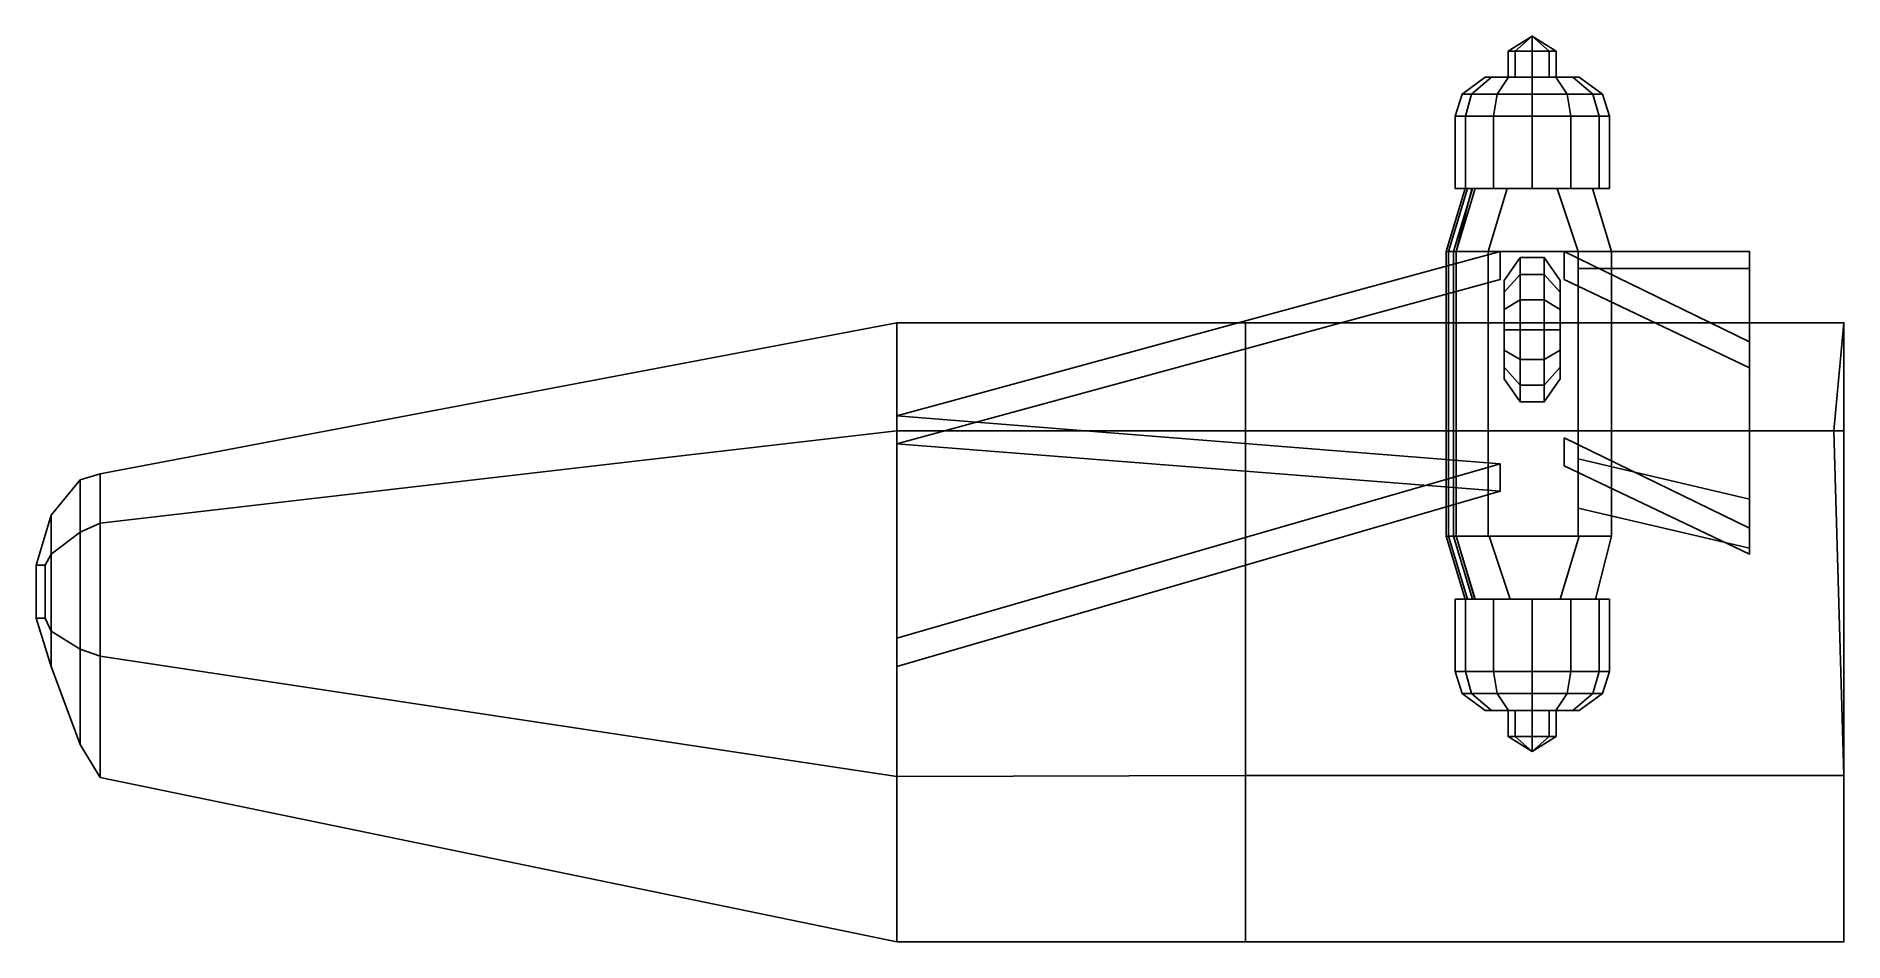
# Model space of a CAD drawing. Extents: x -18 to 0, y -0.4 to 8.6.
import ezdxf

# ---------------------------------------------------------------- set-up
doc = ezdxf.new("R2010")
doc.units = 0
doc.layers.add('WING2', color=6, linetype='CONTINUOUS')

msp = doc.modelspace()

# ---------------------------------------------------------------- linework, layer by layer
at = {"layer": 'WING2'}
for points in [[(-3.28, 8.45, 0.09), (-3.35, 8.45, -0.08), (-3.11, 8.6, -0.08)], [(-3.35, 8.45, -0.08), (-3.28, 8.45, -0.25), (-3.11, 8.6, -0.08)], [(-3.11, 8.45, 0.16), (-3.28, 8.45, 0.09), (-3.11, 8.6, -0.08)], [(-3.28, 8.45, -0.25), (-3.11, 8.45, -0.32), (-3.11, 8.6, -0.08)], [(-2.94, 8.45, 0.09), (-3.11, 8.45, 0.16), (-3.11, 8.6, -0.08)], [(-2.87, 8.45, -0.08), (-2.94, 8.45, 0.09), (-3.11, 8.6, -0.08)], [(-2.94, 8.45, -0.25), (-2.87, 8.45, -0.08), (-3.11, 8.6, -0.08)], [(-3.11, 8.45, -0.32), (-2.94, 8.45, -0.25), (-3.11, 8.6, -0.08)], [(-3.28, 8.45, -0.25), (-3.35, 8.45, -0.08), (-3.35, 8.19, -0.08), (-3.28, 8.19, -0.25)], [(-3.35, 8.45, -0.08), (-3.28, 8.45, 0.09), (-3.28, 8.19, 0.09), (-3.35, 8.19, -0.08)], [(-3.11, 8.45, -0.32), (-3.28, 8.45, -0.25), (-3.28, 8.19, -0.25), (-3.11, 8.19, -0.32)], [(-3.28, 8.45, 0.09), (-3.11, 8.45, 0.16), (-3.11, 8.19, 0.16), (-3.28, 8.19, 0.09)], [(-2.94, 8.45, -0.25), (-3.11, 8.45, -0.32), (-3.11, 8.19, -0.32), (-2.94, 8.19, -0.25)], [(-3.11, 8.45, 0.16), (-2.94, 8.45, 0.09), (-2.94, 8.19, 0.09), (-3.11, 8.19, 0.16)], [(-2.87, 8.45, -0.08), (-2.94, 8.45, -0.25), (-2.94, 8.19, -0.25), (-2.87, 8.19, -0.08)], [(-2.94, 8.45, 0.09), (-2.87, 8.45, -0.08), (-2.87, 8.19, -0.08), (-2.94, 8.19, 0.09)], [(-3.716, 8.02, 0.27), (-3.81, 8.02, -0.08), (-3.58, 8.19, -0.08), (-3.517, 8.19, 0.155)], [(-3.81, 8.02, -0.08), (-3.716, 8.02, -0.43), (-3.517, 8.19, -0.315), (-3.58, 8.19, -0.08)], [(-3.716, 8.02, -0.43), (-3.46, 8.02, -0.686), (-3.345, 8.19, -0.487), (-3.517, 8.19, -0.315)], [(-3.46, 8.02, 0.526), (-3.716, 8.02, 0.27), (-3.517, 8.19, 0.155), (-3.345, 8.19, 0.327)], [(-3.517, 8.19, 0.155), (-3.58, 8.19, -0.08), (-3.35, 8.19, -0.08), (-3.28, 8.19, 0.09)], [(-3.58, 8.19, -0.08), (-3.517, 8.19, -0.315), (-3.28, 8.19, -0.25), (-3.35, 8.19, -0.08)], [(-3.345, 8.19, 0.327), (-3.517, 8.19, 0.155), (-3.28, 8.19, 0.09)], [(-3.517, 8.19, -0.315), (-3.345, 8.19, -0.487), (-3.28, 8.19, -0.25)], [(-3.46, 8.02, -0.686), (-3.11, 8.02, -0.78), (-3.11, 8.19, -0.55), (-3.345, 8.19, -0.487)], [(-3.11, 8.02, 0.62), (-3.46, 8.02, 0.526), (-3.345, 8.19, 0.327), (-3.11, 8.19, 0.39)], [(-3.345, 8.19, -0.487), (-3.11, 8.19, -0.55), (-3.11, 8.19, -0.32), (-3.28, 8.19, -0.25)], [(-3.11, 8.19, 0.39), (-3.345, 8.19, 0.327), (-3.28, 8.19, 0.09), (-3.11, 8.19, 0.16)], [(-3.11, 8.02, -0.78), (-2.76, 8.02, -0.686), (-2.875, 8.19, -0.487), (-3.11, 8.19, -0.55)], [(-3.11, 8.19, -0.55), (-2.875, 8.19, -0.487), (-2.94, 8.19, -0.25), (-3.11, 8.19, -0.32)], [(-2.875, 8.19, 0.327), (-3.11, 8.19, 0.39), (-3.11, 8.19, 0.16), (-2.94, 8.19, 0.09)], [(-2.76, 8.02, 0.526), (-3.11, 8.02, 0.62), (-3.11, 8.19, 0.39), (-2.875, 8.19, 0.327)], [(-2.875, 8.19, -0.487), (-2.703, 8.19, -0.315), (-2.94, 8.19, -0.25)], [(-2.703, 8.19, -0.315), (-2.64, 8.19, -0.08), (-2.87, 8.19, -0.08), (-2.94, 8.19, -0.25)], [(-2.64, 8.19, -0.08), (-2.703, 8.19, 0.155), (-2.94, 8.19, 0.09), (-2.87, 8.19, -0.08)], [(-2.703, 8.19, 0.155), (-2.875, 8.19, 0.327), (-2.94, 8.19, 0.09)], [(-2.76, 8.02, -0.686), (-2.504, 8.02, -0.43), (-2.703, 8.19, -0.315), (-2.875, 8.19, -0.487)], [(-2.504, 8.02, 0.27), (-2.76, 8.02, 0.526), (-2.875, 8.19, 0.327), (-2.703, 8.19, 0.155)], [(-2.41, 8.02, -0.08), (-2.504, 8.02, 0.27), (-2.703, 8.19, 0.155), (-2.64, 8.19, -0.08)], [(-2.504, 8.02, -0.43), (-2.41, 8.02, -0.08), (-2.64, 8.19, -0.08), (-2.703, 8.19, -0.315)], [(-3.777, 7.8, 0.305), (-3.88, 7.8, -0.08), (-3.81, 8.02, -0.08), (-3.716, 8.02, 0.27)], [(-3.88, 7.8, -0.08), (-3.777, 7.8, -0.465), (-3.716, 8.02, -0.43), (-3.81, 8.02, -0.08)], [(-3.777, 7.8, -0.465), (-3.495, 7.8, -0.747), (-3.46, 8.02, -0.686), (-3.716, 8.02, -0.43)], [(-3.495, 7.8, 0.587), (-3.777, 7.8, 0.305), (-3.716, 8.02, 0.27), (-3.46, 8.02, 0.526)], [(-3.495, 7.8, -0.747), (-3.11, 7.8, -0.85), (-3.11, 8.02, -0.78), (-3.46, 8.02, -0.686)], [(-3.11, 7.8, 0.69), (-3.495, 7.8, 0.587), (-3.46, 8.02, 0.526), (-3.11, 8.02, 0.62)], [(-3.11, 7.8, -0.85), (-2.725, 7.8, -0.747), (-2.76, 8.02, -0.686), (-3.11, 8.02, -0.78)], [(-2.725, 7.8, 0.587), (-3.11, 7.8, 0.69), (-3.11, 8.02, 0.62), (-2.76, 8.02, 0.526)], [(-2.725, 7.8, -0.747), (-2.443, 7.8, -0.465), (-2.504, 8.02, -0.43), (-2.76, 8.02, -0.686)], [(-2.443, 7.8, 0.305), (-2.725, 7.8, 0.587), (-2.76, 8.02, 0.526), (-2.504, 8.02, 0.27)], [(-2.34, 7.8, -0.08), (-2.443, 7.8, 0.305), (-2.504, 8.02, 0.27), (-2.41, 8.02, -0.08)], [(-2.443, 7.8, -0.465), (-2.34, 7.8, -0.08), (-2.41, 8.02, -0.08), (-2.504, 8.02, -0.43)], [(-3.777, 7.8, -0.465), (-3.88, 7.8, -0.08), (-3.88, 7.08, -0.08), (-3.777, 7.08, -0.465)], [(-3.88, 7.8, -0.08), (-3.777, 7.8, 0.305), (-3.777, 7.08, 0.305), (-3.88, 7.08, -0.08)], [(-3.495, 7.8, -0.747), (-3.777, 7.8, -0.465), (-3.777, 7.08, -0.465), (-3.495, 7.08, -0.747)], [(-3.777, 7.8, 0.305), (-3.495, 7.8, 0.587), (-3.495, 7.08, 0.587), (-3.777, 7.08, 0.305)], [(-3.11, 7.8, -0.85), (-3.495, 7.8, -0.747), (-3.495, 7.08, -0.747), (-3.11, 7.08, -0.85)], [(-3.495, 7.8, 0.587), (-3.11, 7.8, 0.69), (-3.11, 7.08, 0.69), (-3.495, 7.08, 0.587)], [(-2.725, 7.8, -0.747), (-3.11, 7.8, -0.85), (-3.11, 7.08, -0.85), (-2.725, 7.08, -0.747)], [(-3.11, 7.8, 0.69), (-2.725, 7.8, 0.587), (-2.725, 7.08, 0.587), (-3.11, 7.08, 0.69)], [(-2.443, 7.8, -0.465), (-2.725, 7.8, -0.747), (-2.725, 7.08, -0.747), (-2.443, 7.08, -0.465)], [(-2.725, 7.8, 0.587), (-2.443, 7.8, 0.305), (-2.443, 7.08, 0.305), (-2.725, 7.08, 0.587)], [(-2.34, 7.8, -0.08), (-2.443, 7.8, -0.465), (-2.443, 7.08, -0.465), (-2.34, 7.08, -0.08)], [(-2.443, 7.8, 0.305), (-2.34, 7.8, -0.08), (-2.34, 7.08, -0.08), (-2.443, 7.08, 0.305)], [(-3.945, 6.45, -0.037), (-3.97, 6.45, -0.08), (-3.78, 7.08, -0.08), (-3.755, 7.08, -0.037)], [(-3.97, 6.45, -0.08), (-3.945, 6.45, -0.123), (-3.755, 7.08, -0.123), (-3.78, 7.08, -0.08)], [(-3.895, 6.45, -0.037), (-3.945, 6.45, -0.037), (-3.755, 7.08, -0.037), (-3.705, 7.08, -0.037)], [(-3.945, 6.45, -0.123), (-3.895, 6.45, -0.123), (-3.705, 7.08, -0.123), (-3.755, 7.08, -0.123)], [(-3.87, 6.45, -0.08), (-3.895, 6.45, -0.037), (-3.705, 7.08, -0.037), (-3.68, 7.08, -0.08)], [(-3.895, 6.45, -0.123), (-3.87, 6.45, -0.08), (-3.68, 7.08, -0.08), (-3.705, 7.08, -0.123)], [(-3.711, 7.08, 0.229), (-3.359, 7.08, 0.581), (-3.55, 6.45, 0.73), (-3.87, 6.45, 0.44)], [(-3.711, 7.08, -0.269), (-3.711, 7.08, 0.229), (-3.87, 6.45, 0.44), (-3.87, 6.45, -0.38)], [(-3.359, 7.08, -0.621), (-3.711, 7.08, -0.269), (-3.87, 6.45, -0.38), (-3.55, 6.45, -0.67)], [(-3.359, 7.08, 0.581), (-2.861, 7.08, 0.581), (-2.65, 6.45, 0.73), (-3.55, 6.45, 0.73)], [(-2.861, 7.08, -0.621), (-3.359, 7.08, -0.621), (-3.55, 6.45, -0.67), (-2.65, 6.45, -0.67)], [(-2.861, 7.08, 0.581), (-2.509, 7.08, 0.229), (-2.32, 6.45, 0.44), (-2.65, 6.45, 0.73)], [(-2.509, 7.08, -0.269), (-2.861, 7.08, -0.621), (-2.65, 6.45, -0.67), (-2.32, 6.45, -0.38)], [(-2.509, 7.08, 0.229), (-2.509, 7.08, -0.269), (-2.32, 6.45, -0.38), (-2.32, 6.45, 0.44)], [(-9.45, 4.81, 2.15), (-9.45, 4.53, 2.15), (-3.43, 6.17, -0.55), (-3.43, 6.45, -0.55)], [(-9.45, 4.81, 2.3), (-9.45, 4.81, 2.15), (-3.43, 6.45, -0.55), (-3.43, 6.45, -0.41)], [(-3.43, 6.45, -0.41), (-3.43, 6.17, -0.41), (-9.45, 4.53, 2.3), (-9.45, 4.81, 2.3)], [(-3.945, 6.45, -0.123), (-3.97, 6.45, -0.08), (-3.97, 3.61, -0.08), (-3.945, 3.61, -0.123)], [(-3.97, 6.45, -0.08), (-3.945, 6.45, -0.037), (-3.945, 3.61, -0.037), (-3.97, 3.61, -0.08)], [(-3.895, 6.45, -0.123), (-3.945, 6.45, -0.123), (-3.945, 3.61, -0.123), (-3.895, 3.61, -0.123)], [(-3.945, 6.45, -0.037), (-3.895, 6.45, -0.037), (-3.895, 3.61, -0.037), (-3.945, 3.61, -0.037)], [(-3.87, 6.45, -0.08), (-3.895, 6.45, -0.123), (-3.895, 3.61, -0.123), (-3.87, 3.61, -0.08)], [(-3.895, 6.45, -0.037), (-3.87, 6.45, -0.08), (-3.87, 3.61, -0.08), (-3.895, 3.61, -0.037)], [(-3.55, 6.45, 0.73), (-3.55, 3.61, 0.73), (-3.87, 3.61, 0.44), (-3.87, 6.45, 0.44)], [(-3.55, 3.61, -0.67), (-3.55, 6.45, -0.67), (-3.87, 6.45, -0.38), (-3.87, 3.61, -0.38)], [(-3.87, 3.61, -0.38), (-3.87, 6.45, -0.38), (-3.87, 6.45, 0.44), (-3.87, 3.61, 0.44)], [(-3.55, 3.61, -0.67), (-3.55, 3.61, -0.81), (-3.55, 6.45, -0.81), (-3.55, 6.45, -0.67)], [(-3.55, 6.45, -0.67), (-3.55, 6.45, -0.81), (-2.65, 6.45, -0.81), (-2.65, 6.45, -0.67)], [(-3.55, 6.45, -0.81), (-3.55, 3.61, -0.81), (-2.65, 3.61, -0.81), (-2.65, 6.45, -0.81)], [(-2.65, 6.45, 0.73), (-2.65, 3.61, 0.73), (-3.55, 3.61, 0.73), (-3.55, 6.45, 0.73)], [(-3.23, 6.222, -0.922), (-3.23, 6.391, -0.668), (-3.39, 6.16, -0.573), (-3.39, 6.045, -0.745)], [(-2.99, 6.222, -0.922), (-2.99, 6.391, -0.668), (-3.23, 6.391, -0.668), (-3.23, 6.222, -0.922)], [(-2.99, 6.391, -0.668), (-2.99, 6.222, -0.922), (-2.83, 6.045, -0.745), (-2.83, 6.16, -0.573)], [(-2.79, 6.17, -0.41), (-2.79, 6.45, -0.41), (-0.94, 5.55, 1.74), (-0.94, 5.29, 1.74)], [(-2.79, 6.45, -0.41), (-2.79, 6.45, -0.55), (-0.94, 5.55, 1.62), (-0.94, 5.55, 1.74)], [(-0.94, 5.29, 1.62), (-0.94, 5.55, 1.62), (-2.79, 6.45, -0.55), (-2.79, 6.17, -0.55)], [(-2.65, 6.45, -0.81), (-2.65, 3.61, -0.81), (-2.65, 3.61, -0.67), (-2.65, 6.45, -0.67)], [(-2.32, 3.61, 0.44), (-2.65, 3.61, 0.73), (-2.65, 6.45, 0.73), (-2.32, 6.45, 0.44)], [(-2.32, 6.45, -0.38), (-2.65, 6.45, -0.67), (-2.65, 3.61, -0.67), (-2.32, 3.61, -0.38)], [(-2.65, 6.45, -0.42), (-0.94, 6.45, -0.42), (-0.94, 6.28, -0.22), (-2.65, 6.28, -0.29)], [(-2.65, 6.28, -0.67), (-0.94, 6.28, -0.67), (-0.94, 6.45, -0.42), (-2.65, 6.45, -0.42)], [(-2.32, 6.45, 0.44), (-2.32, 6.45, -0.38), (-2.32, 3.61, -0.38), (-2.32, 3.61, 0.44)], [(-3.43, 6.17, -0.41), (-3.43, 6.17, -0.55), (-9.45, 4.53, 2.15), (-9.45, 4.53, 2.3)], [(-3.23, 5.968, -1.091), (-3.23, 6.222, -0.922), (-3.39, 6.045, -0.745), (-3.39, 5.873, -0.86)], [(-2.99, 5.968, -1.091), (-2.99, 6.222, -0.922), (-3.23, 6.222, -0.922), (-3.23, 5.968, -1.091)], [(-2.99, 6.222, -0.922), (-2.99, 5.968, -1.091), (-2.83, 5.873, -0.86), (-2.83, 6.045, -0.745)], [(-2.83, 6.045, -0.745), (-2.83, 5.467, -0.86), (-2.83, 5.295, -0.745), (-2.83, 6.16, -0.573)], [(-0.94, 5.29, 1.74), (-0.94, 5.29, 1.62), (-2.79, 6.17, -0.55), (-2.79, 6.17, -0.41)], [(-0.94, 6.28, -0.22), (-0.94, 3.98, -0.22), (-2.65, 4.38, -0.29), (-2.65, 6.28, -0.29)], [(-2.65, 4.38, -0.67), (-0.94, 3.98, -0.67), (-0.94, 6.28, -0.67), (-2.65, 6.28, -0.67)], [(-3.39, 5.295, -0.745), (-3.39, 5.873, -0.86), (-3.39, 6.045, -0.745), (-3.39, 5.18, -0.573)], [(-3.23, 5.67, -1.15), (-3.23, 5.968, -1.091), (-3.39, 5.873, -0.86), (-3.39, 5.67, -0.9)], [(-2.99, 5.67, -1.15), (-2.99, 5.968, -1.091), (-3.23, 5.968, -1.091), (-3.23, 5.67, -1.15)], [(-2.99, 5.968, -1.091), (-2.99, 5.67, -1.15), (-2.83, 5.67, -0.9), (-2.83, 5.873, -0.86)], [(-2.83, 5.873, -0.86), (-2.83, 5.67, -0.9), (-2.83, 5.467, -0.86), (-2.83, 6.045, -0.745)], [(-3.39, 5.467, -0.86), (-3.39, 5.67, -0.9), (-3.39, 5.873, -0.86), (-3.39, 5.295, -0.745)], [(-17.4, 3.74, 3.09), (-9.45, 4.66, 2.16), (-9.45, 5.74, 2.55), (-17.4, 4.23, 3.25)], [(-17.4, 4.23, 3.25), (-9.45, 5.74, 2.55), (-9.45, 4.66, 2.77), (-17.4, 3.74, 3.37)], [(-9.45, 4.66, 2.16), (-5.97, 4.66, 1.74), (-5.97, 5.74, 2.23), (-9.45, 5.74, 2.55)], [(-9.45, 5.74, 2.55), (-5.97, 5.74, 2.23), (-5.97, 4.66, 2.5), (-9.45, 4.66, 2.77)], [(-5.97, 4.66, 1.74), (0, 4.66, 1.74), (0, 5.74, 2.23), (-5.97, 5.74, 2.23)], [(-5.97, 5.74, 2.23), (0, 5.74, 2.23), (-0.1, 4.66, 2.57), (-5.97, 4.66, 2.5)], [(-3.23, 5.372, -1.091), (-3.23, 5.67, -1.15), (-3.39, 5.67, -0.9), (-3.39, 5.467, -0.86)], [(-2.99, 5.372, -1.091), (-2.99, 5.67, -1.15), (-3.23, 5.67, -1.15), (-3.23, 5.372, -1.091)], [(-2.99, 5.67, -1.15), (-2.99, 5.372, -1.091), (-2.83, 5.467, -0.86), (-2.83, 5.67, -0.9)], [(-3.23, 5.118, -0.922), (-3.23, 5.372, -1.091), (-3.39, 5.467, -0.86), (-3.39, 5.295, -0.745)], [(-2.99, 5.372, -1.091), (-2.99, 5.118, -0.922), (-2.83, 5.295, -0.745), (-2.83, 5.467, -0.86)], [(-3.23, 4.949, -0.668), (-3.23, 5.118, -0.922), (-3.39, 5.295, -0.745), (-3.39, 5.18, -0.573)], [(-2.99, 5.118, -0.922), (-2.99, 5.372, -1.091), (-3.23, 5.372, -1.091), (-3.23, 5.118, -0.922)], [(-2.99, 5.118, -0.922), (-2.99, 4.949, -0.668), (-2.83, 5.18, -0.573), (-2.83, 5.295, -0.745)], [(-2.99, 4.949, -0.668), (-2.99, 5.118, -0.922), (-3.23, 5.118, -0.922), (-3.23, 4.949, -0.668)], [(-3.43, 4.33, -0.41), (-3.43, 4.06, -0.41), (-9.45, 4.53, 2.3), (-9.45, 4.81, 2.3)], [(-9.45, 4.81, 2.15), (-9.45, 4.53, 2.15), (-3.43, 4.06, -0.55), (-3.43, 4.33, -0.55)], [(-9.45, 4.81, 2.3), (-9.45, 4.81, 2.15), (-3.43, 4.33, -0.55), (-3.43, 4.33, -0.41)], [(-17.4, 2.41, 3.09), (-9.45, 1.21, 2.16), (-9.45, 4.66, 2.16), (-17.4, 3.74, 3.09)], [(-9.45, 4.66, 2.77), (-9.45, 1.21, 2.77), (-17.4, 2.41, 3.37), (-17.4, 3.74, 3.37)], [(-9.45, 1.21, 2.16), (-5.97, 1.22, 1.74), (-5.97, 4.66, 1.74), (-9.45, 4.66, 2.16)], [(-5.97, 4.66, 2.5), (-5.97, 1.22, 2.5), (-9.45, 1.21, 2.77), (-9.45, 4.66, 2.77)], [(-3.43, 4.06, -0.41), (-3.43, 4.06, -0.55), (-9.45, 4.53, 2.15), (-9.45, 4.53, 2.3)], [(-5.97, 1.22, 1.74), (0, 1.22, 1.74), (0, 4.66, 1.74), (-5.97, 4.66, 1.74)], [(-0.1, 4.66, 2.57), (0, 1.22, 2.57), (-5.97, 1.22, 2.5), (-5.97, 4.66, 2.5)], [(-2.79, 4.31, -0.41), (-2.79, 4.59, -0.41), (-0.94, 3.69, 1.74), (-0.94, 3.43, 1.74)], [(-0.94, 3.43, 1.62), (-0.94, 3.69, 1.62), (-2.79, 4.59, -0.55), (-2.79, 4.31, -0.55)], [(-2.79, 4.59, -0.41), (-2.79, 4.59, -0.55), (-0.94, 3.69, 1.62), (-0.94, 3.69, 1.74)], [(-9.45, 2.59, 2.3), (-9.45, 2.59, 2.15), (-3.43, 4.33, -0.55), (-3.43, 4.33, -0.41)], [(-9.45, 2.59, 2.15), (-9.45, 2.31, 2.15), (-3.43, 4.06, -0.55), (-3.43, 4.33, -0.55)], [(-3.43, 4.33, -0.41), (-3.43, 4.06, -0.41), (-9.45, 2.31, 2.3), (-9.45, 2.59, 2.3)], [(-2.65, 3.89, -0.42), (-0.94, 3.49, -0.42), (-0.94, 3.98, -0.67), (-2.65, 4.38, -0.67)], [(-2.65, 4.38, -0.29), (-0.94, 3.98, -0.22), (-0.94, 3.49, -0.42), (-2.65, 3.89, -0.42)], [(-17.89, 3.43, 3.18), (-17.6, 3.65, 3.12), (-17.6, 4.17, 3.27), (-17.89, 3.82, 3.29)], [(-17.89, 3.82, 3.29), (-17.6, 4.17, 3.27), (-17.6, 3.65, 3.37), (-17.89, 3.43, 3.37)], [(-17.6, 3.65, 3.12), (-17.4, 3.74, 3.09), (-17.4, 4.23, 3.25), (-17.6, 4.17, 3.27)], [(-17.6, 4.17, 3.27), (-17.4, 4.23, 3.25), (-17.4, 3.74, 3.37), (-17.6, 3.65, 3.37)], [(-0.94, 3.43, 1.74), (-0.94, 3.43, 1.62), (-2.79, 4.31, -0.55), (-2.79, 4.31, -0.41)], [(-3.43, 4.06, -0.41), (-3.43, 4.06, -0.55), (-9.45, 2.31, 2.15), (-9.45, 2.31, 2.3)], [(-17.95, 3.32, 3.19), (-17.89, 3.43, 3.18), (-17.89, 3.82, 3.29), (-18.04, 3.32, 3.29)], [(-18.04, 3.32, 3.29), (-17.89, 3.82, 3.29), (-17.89, 3.43, 3.37), (-17.95, 3.32, 3.37)], [(-17.89, 2.66, 3.18), (-17.6, 2.48, 3.12), (-17.6, 3.65, 3.12), (-17.89, 3.43, 3.18)], [(-17.6, 3.65, 3.37), (-17.6, 2.48, 3.37), (-17.89, 2.66, 3.37), (-17.89, 3.43, 3.37)], [(-17.6, 2.48, 3.12), (-17.4, 2.41, 3.09), (-17.4, 3.74, 3.09), (-17.6, 3.65, 3.12)], [(-17.4, 3.74, 3.37), (-17.4, 2.41, 3.37), (-17.6, 2.48, 3.37), (-17.6, 3.65, 3.37)], [(-3.945, 3.61, -0.123), (-3.97, 3.61, -0.08), (-3.78, 2.98, -0.08), (-3.755, 2.98, -0.123)], [(-3.97, 3.61, -0.08), (-3.945, 3.61, -0.037), (-3.755, 2.98, -0.037), (-3.78, 2.98, -0.08)], [(-3.895, 3.61, -0.123), (-3.945, 3.61, -0.123), (-3.755, 2.98, -0.123), (-3.705, 2.98, -0.123)], [(-3.945, 3.61, -0.037), (-3.895, 3.61, -0.037), (-3.705, 2.98, -0.037), (-3.755, 2.98, -0.037)], [(-3.87, 3.61, -0.08), (-3.895, 3.61, -0.123), (-3.705, 2.98, -0.123), (-3.68, 2.98, -0.08)], [(-3.895, 3.61, -0.037), (-3.87, 3.61, -0.08), (-3.68, 2.98, -0.08), (-3.705, 2.98, -0.037)], [(-3.681, 2.98, -0.269), (-3.329, 2.98, -0.621), (-3.54, 3.61, -0.67), (-3.87, 3.61, -0.38)], [(-3.681, 2.98, 0.229), (-3.681, 2.98, -0.269), (-3.87, 3.61, -0.38), (-3.87, 3.61, 0.44)], [(-3.329, 2.98, 0.581), (-3.681, 2.98, 0.229), (-3.87, 3.61, 0.44), (-3.54, 3.61, 0.73)], [(-2.65, 3.61, -0.67), (-2.65, 3.61, -0.81), (-3.55, 3.61, -0.81), (-3.55, 3.61, -0.67)], [(-3.329, 2.98, -0.621), (-2.831, 2.98, -0.621), (-2.64, 3.61, -0.67), (-3.54, 3.61, -0.67)], [(-2.831, 2.98, 0.581), (-3.329, 2.98, 0.581), (-3.54, 3.61, 0.73), (-2.64, 3.61, 0.73)], [(-2.831, 2.98, -0.621), (-2.479, 2.98, -0.269), (-2.32, 3.61, -0.38), (-2.64, 3.61, -0.67)], [(-2.479, 2.98, 0.229), (-2.831, 2.98, 0.581), (-2.64, 3.61, 0.73), (-2.32, 3.61, 0.44)], [(-2.479, 2.98, -0.269), (-2.479, 2.98, 0.229), (-2.32, 3.61, 0.44), (-2.32, 3.61, -0.38)], [(-17.95, 2.79, 3.19), (-17.89, 2.66, 3.18), (-17.89, 3.43, 3.18), (-17.95, 3.32, 3.19)], [(-17.89, 3.43, 3.37), (-17.89, 2.66, 3.37), (-17.95, 2.79, 3.37), (-17.95, 3.32, 3.37)], [(-18.04, 3.32, 3.29), (-18.04, 2.79, 3.29), (-17.95, 2.79, 3.19), (-17.95, 3.32, 3.19)], [(-17.95, 3.32, 3.37), (-17.95, 2.79, 3.37), (-18.04, 2.79, 3.29), (-18.04, 3.32, 3.29)], [(-3.777, 2.26, 0.305), (-3.88, 2.26, -0.08), (-3.88, 2.98, -0.08), (-3.777, 2.98, 0.305)], [(-3.88, 2.26, -0.08), (-3.777, 2.26, -0.465), (-3.777, 2.98, -0.465), (-3.88, 2.98, -0.08)], [(-3.777, 2.26, -0.465), (-3.495, 2.26, -0.747), (-3.495, 2.98, -0.747), (-3.777, 2.98, -0.465)], [(-3.495, 2.26, 0.587), (-3.777, 2.26, 0.305), (-3.777, 2.98, 0.305), (-3.495, 2.98, 0.587)], [(-3.495, 2.26, -0.747), (-3.11, 2.26, -0.85), (-3.11, 2.98, -0.85), (-3.495, 2.98, -0.747)], [(-3.11, 2.26, 0.69), (-3.495, 2.26, 0.587), (-3.495, 2.98, 0.587), (-3.11, 2.98, 0.69)], [(-3.11, 2.26, -0.85), (-2.725, 2.26, -0.747), (-2.725, 2.98, -0.747), (-3.11, 2.98, -0.85)], [(-2.725, 2.26, 0.587), (-3.11, 2.26, 0.69), (-3.11, 2.98, 0.69), (-2.725, 2.98, 0.587)], [(-2.725, 2.26, -0.747), (-2.443, 2.26, -0.465), (-2.443, 2.98, -0.465), (-2.725, 2.98, -0.747)], [(-2.443, 2.26, 0.305), (-2.725, 2.26, 0.587), (-2.725, 2.98, 0.587), (-2.443, 2.98, 0.305)], [(-2.34, 2.26, -0.08), (-2.443, 2.26, 0.305), (-2.443, 2.98, 0.305), (-2.34, 2.98, -0.08)], [(-2.443, 2.26, -0.465), (-2.34, 2.26, -0.08), (-2.34, 2.98, -0.08), (-2.443, 2.98, -0.465)], [(-18.04, 2.79, 3.29), (-17.89, 2.31, 3.29), (-17.89, 2.66, 3.18), (-17.95, 2.79, 3.19)], [(-17.95, 2.79, 3.37), (-17.89, 2.66, 3.37), (-17.89, 2.31, 3.29), (-18.04, 2.79, 3.29)], [(-17.89, 2.31, 3.29), (-17.6, 1.53, 3.27), (-17.6, 2.48, 3.12), (-17.89, 2.66, 3.18)], [(-17.89, 2.66, 3.37), (-17.6, 2.48, 3.37), (-17.6, 1.53, 3.27), (-17.89, 2.31, 3.29)], [(-17.6, 1.53, 3.27), (-17.4, 1.2, 3.25), (-17.4, 2.41, 3.09), (-17.6, 2.48, 3.12)], [(-17.6, 2.48, 3.37), (-17.4, 2.41, 3.37), (-17.4, 1.2, 3.25), (-17.6, 1.53, 3.27)], [(-17.4, 1.2, 3.25), (-9.45, -0.44, 2.55), (-9.45, 1.21, 2.16), (-17.4, 2.41, 3.09)], [(-17.4, 2.41, 3.37), (-9.45, 1.21, 2.77), (-9.45, -0.44, 2.55), (-17.4, 1.2, 3.25)], [(-3.777, 2.26, -0.465), (-3.88, 2.26, -0.08), (-3.81, 2.04, -0.08), (-3.716, 2.04, -0.43)], [(-3.88, 2.26, -0.08), (-3.777, 2.26, 0.305), (-3.716, 2.04, 0.27), (-3.81, 2.04, -0.08)], [(-3.495, 2.26, -0.747), (-3.777, 2.26, -0.465), (-3.716, 2.04, -0.43), (-3.46, 2.04, -0.686)], [(-3.777, 2.26, 0.305), (-3.495, 2.26, 0.587), (-3.46, 2.04, 0.526), (-3.716, 2.04, 0.27)], [(-3.11, 2.26, -0.85), (-3.495, 2.26, -0.747), (-3.46, 2.04, -0.686), (-3.11, 2.04, -0.78)], [(-3.495, 2.26, 0.587), (-3.11, 2.26, 0.69), (-3.11, 2.04, 0.62), (-3.46, 2.04, 0.526)], [(-2.725, 2.26, -0.747), (-3.11, 2.26, -0.85), (-3.11, 2.04, -0.78), (-2.76, 2.04, -0.686)], [(-3.11, 2.26, 0.69), (-2.725, 2.26, 0.587), (-2.76, 2.04, 0.526), (-3.11, 2.04, 0.62)], [(-2.443, 2.26, -0.465), (-2.725, 2.26, -0.747), (-2.76, 2.04, -0.686), (-2.504, 2.04, -0.43)], [(-2.725, 2.26, 0.587), (-2.443, 2.26, 0.305), (-2.504, 2.04, 0.27), (-2.76, 2.04, 0.526)], [(-2.34, 2.26, -0.08), (-2.443, 2.26, -0.465), (-2.504, 2.04, -0.43), (-2.41, 2.04, -0.08)], [(-2.443, 2.26, 0.305), (-2.34, 2.26, -0.08), (-2.41, 2.04, -0.08), (-2.504, 2.04, 0.27)], [(-3.716, 2.04, -0.43), (-3.81, 2.04, -0.08), (-3.58, 1.87, -0.08), (-3.517, 1.87, -0.315)], [(-3.81, 2.04, -0.08), (-3.716, 2.04, 0.27), (-3.517, 1.87, 0.155), (-3.58, 1.87, -0.08)], [(-3.716, 2.04, 0.27), (-3.46, 2.04, 0.526), (-3.345, 1.87, 0.327), (-3.517, 1.87, 0.155)], [(-3.46, 2.04, -0.686), (-3.716, 2.04, -0.43), (-3.517, 1.87, -0.315), (-3.345, 1.87, -0.487)], [(-3.46, 2.04, 0.526), (-3.11, 2.04, 0.62), (-3.11, 1.87, 0.39), (-3.345, 1.87, 0.327)], [(-3.11, 2.04, -0.78), (-3.46, 2.04, -0.686), (-3.345, 1.87, -0.487), (-3.11, 1.87, -0.55)], [(-3.11, 2.04, 0.62), (-2.76, 2.04, 0.526), (-2.875, 1.87, 0.327), (-3.11, 1.87, 0.39)], [(-2.76, 2.04, -0.686), (-3.11, 2.04, -0.78), (-3.11, 1.87, -0.55), (-2.875, 1.87, -0.487)], [(-2.76, 2.04, 0.526), (-2.504, 2.04, 0.27), (-2.703, 1.87, 0.155), (-2.875, 1.87, 0.327)], [(-2.504, 2.04, -0.43), (-2.76, 2.04, -0.686), (-2.875, 1.87, -0.487), (-2.703, 1.87, -0.315)], [(-2.41, 2.04, -0.08), (-2.504, 2.04, -0.43), (-2.703, 1.87, -0.315), (-2.64, 1.87, -0.08)], [(-2.504, 2.04, 0.27), (-2.41, 2.04, -0.08), (-2.64, 1.87, -0.08), (-2.703, 1.87, 0.155)], [(-3.58, 1.87, -0.08), (-3.517, 1.87, 0.155), (-3.28, 1.87, 0.09), (-3.35, 1.87, -0.08)], [(-3.517, 1.87, -0.315), (-3.58, 1.87, -0.08), (-3.35, 1.87, -0.08), (-3.28, 1.87, -0.25)], [(-3.517, 1.87, 0.155), (-3.345, 1.87, 0.327), (-3.28, 1.87, 0.09)], [(-3.345, 1.87, -0.487), (-3.517, 1.87, -0.315), (-3.28, 1.87, -0.25)], [(-3.28, 1.61, 0.09), (-3.35, 1.61, -0.08), (-3.35, 1.87, -0.08), (-3.28, 1.87, 0.09)], [(-3.35, 1.61, -0.08), (-3.28, 1.61, -0.25), (-3.28, 1.87, -0.25), (-3.35, 1.87, -0.08)], [(-3.345, 1.87, 0.327), (-3.11, 1.87, 0.39), (-3.11, 1.87, 0.16), (-3.28, 1.87, 0.09)], [(-3.11, 1.87, -0.55), (-3.345, 1.87, -0.487), (-3.28, 1.87, -0.25), (-3.11, 1.87, -0.32)], [(-3.11, 1.61, 0.16), (-3.28, 1.61, 0.09), (-3.28, 1.87, 0.09), (-3.11, 1.87, 0.16)], [(-3.28, 1.61, -0.25), (-3.11, 1.61, -0.32), (-3.11, 1.87, -0.32), (-3.28, 1.87, -0.25)], [(-2.94, 1.61, 0.09), (-3.11, 1.61, 0.16), (-3.11, 1.87, 0.16), (-2.94, 1.87, 0.09)], [(-3.11, 1.61, -0.32), (-2.94, 1.61, -0.25), (-2.94, 1.87, -0.25), (-3.11, 1.87, -0.32)], [(-3.11, 1.87, 0.39), (-2.875, 1.87, 0.327), (-2.94, 1.87, 0.09), (-3.11, 1.87, 0.16)], [(-2.875, 1.87, -0.487), (-3.11, 1.87, -0.55), (-3.11, 1.87, -0.32), (-2.94, 1.87, -0.25)], [(-2.87, 1.61, -0.08), (-2.94, 1.61, 0.09), (-2.94, 1.87, 0.09), (-2.87, 1.87, -0.08)], [(-2.94, 1.61, -0.25), (-2.87, 1.61, -0.08), (-2.87, 1.87, -0.08), (-2.94, 1.87, -0.25)], [(-2.703, 1.87, -0.315), (-2.875, 1.87, -0.487), (-2.94, 1.87, -0.25)], [(-2.64, 1.87, -0.08), (-2.703, 1.87, -0.315), (-2.94, 1.87, -0.25), (-2.87, 1.87, -0.08)], [(-2.703, 1.87, 0.155), (-2.64, 1.87, -0.08), (-2.87, 1.87, -0.08), (-2.94, 1.87, 0.09)], [(-2.875, 1.87, 0.327), (-2.703, 1.87, 0.155), (-2.94, 1.87, 0.09)], [(-3.28, 1.61, -0.25), (-3.35, 1.61, -0.08), (-3.11, 1.46, -0.08)], [(-3.35, 1.61, -0.08), (-3.28, 1.61, 0.09), (-3.11, 1.46, -0.08)], [(-3.11, 1.61, -0.32), (-3.28, 1.61, -0.25), (-3.11, 1.46, -0.08)], [(-3.28, 1.61, 0.09), (-3.11, 1.61, 0.16), (-3.11, 1.46, -0.08)], [(-2.87, 1.61, -0.08), (-2.94, 1.61, -0.25), (-3.11, 1.46, -0.08)], [(-2.94, 1.61, -0.25), (-3.11, 1.61, -0.32), (-3.11, 1.46, -0.08)], [(-3.11, 1.61, 0.16), (-2.94, 1.61, 0.09), (-3.11, 1.46, -0.08)], [(-2.94, 1.61, 0.09), (-2.87, 1.61, -0.08), (-3.11, 1.46, -0.08)], [(-9.45, -0.44, 2.55), (-5.97, -0.44, 2.23), (-5.97, 1.22, 1.74), (-9.45, 1.21, 2.16)], [(-9.45, 1.21, 2.77), (-5.97, 1.22, 2.5), (-5.97, -0.44, 2.23), (-9.45, -0.44, 2.55)], [(-5.97, -0.44, 2.23), (0, -0.44, 2.23), (0, 1.22, 1.74), (-5.97, 1.22, 1.74)], [(-5.97, 1.22, 2.5), (0, 1.22, 2.57), (0, -0.44, 2.23), (-5.97, -0.44, 2.23)]]:
    msp.add_3dface(points, dxfattribs=at)

doc.saveas('drawing.dxf')
